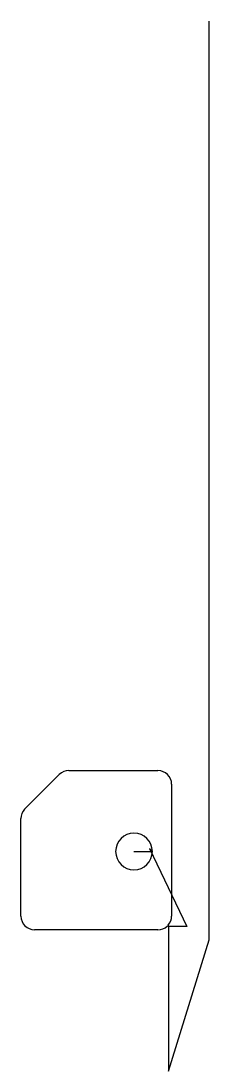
# Model space of a CAD drawing. Header units: metres. Extents: x 19 to 378, y 0 to 2000.
import ezdxf

# ---------------------------------------------------------------- set-up
doc = ezdxf.new("R2010")
doc.units = ezdxf.units.M

msp = doc.modelspace()

# ---------------------------------------------------------------- linework, layer by layer
at = {"layer": 'TOOL_0'}
for p, q in [((377.563, 1998.999), (377.563, 1999.999)), ((377.563, 249.999), (377.563, 1998.999)), ((26.299, 498.483), (92.329, 564.539)), ((110.714, 572.154), (280.359, 572.154)), ((306.359, 546.154), (306.359, 295.154)), ((19.358, 295.155), (19.358, 480.799)), ((269.658, 418.155), (264.001, 423.812)), ((264.001, 423.812), (335.55, 274.962)), ((234.658, 418.155), (269.658, 418.155)), ((280.358, 269.155), (45.358, 269.155)), ((300.55, 274.962), (297.651, 275.74)), ((299.773, 277.86), (300.551, 274.961)), ((335.55, 274.962), (300.55, 274.962)), ((300.551, 274.961), (300.551, 266.961)), ((300.551, 266.961), (300.551, -0.001)), ((300.551, -0.001), (377.563, 249.999))]:
    msp.add_line(p, q, dxfattribs=at)
for centre, radius, start, end in [((110.737, 546.099), 26.055, 90.050578, 134.950242), ((280.359, 546.154), 26, 0, 90), ((45.358, 480.799), 26, 137.143128, 180), ((234.658, 418.155), 35, 0, 180), ((234.658, 418.155), 35, 180, 0), ((45.358, 295.155), 26, 180, 270), ((280.359, 295.154), 26, 318.305336, 0), ((280.358, 295.155), 26, 270, 311.691553)]:
    msp.add_arc(centre, radius, start, end, dxfattribs=at)

doc.saveas('drawing.dxf')
